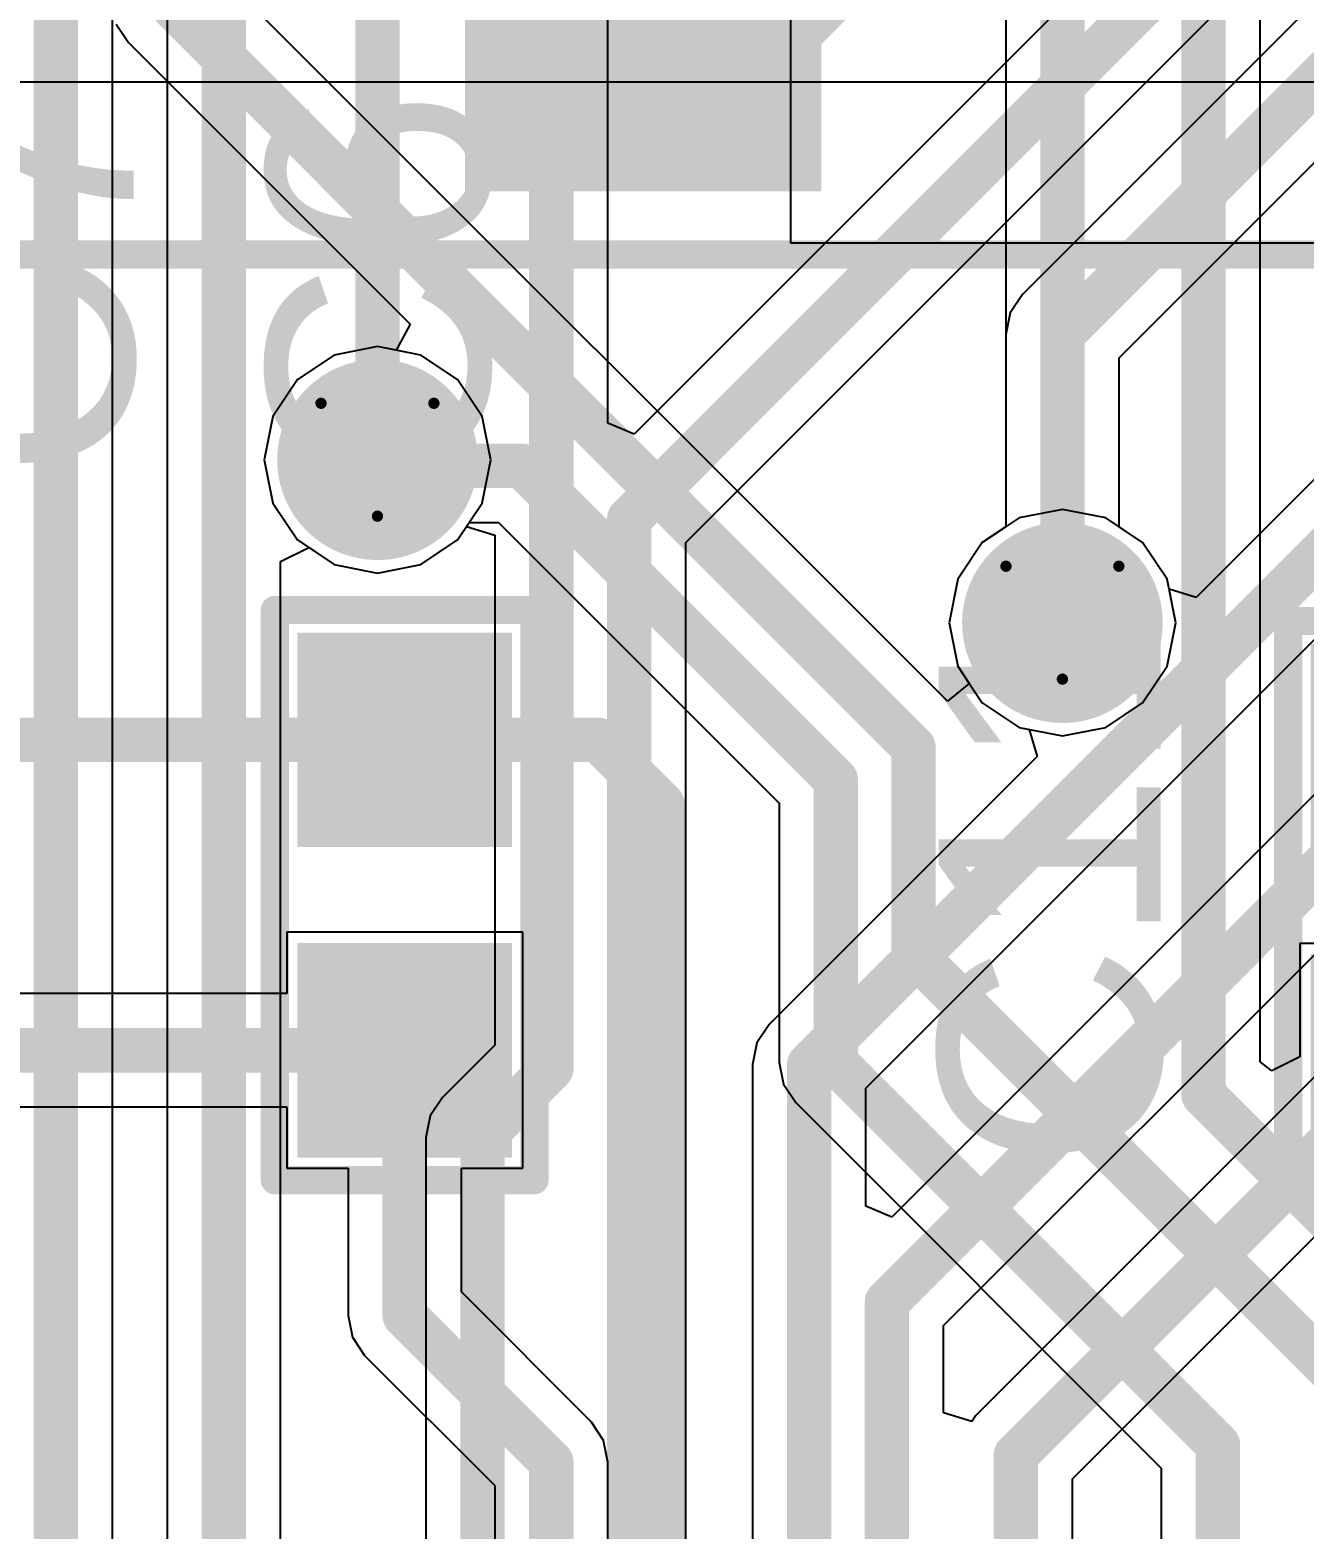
# Model space of a CAD drawing. Header units: inches. Extents: x -3 to 423, y -3 to 110.
# Drawn here: x 38.59 to 44.33, y 55.64 to 62.39 of the extents above; entities that cross this region are included whole.
import ezdxf

# ---------------------------------------------------------------- set-up
doc = ezdxf.new("R2010")
doc.units = ezdxf.units.IN
for name, color, linetype in [('Bottom Layer', 5, 'Continuous'), ('Bottom Overlay', 54, 'Continuous'), ('Bottom Solder', 6, 'Continuous'), ('Drill Drawing', 1, 'Continuous'), ('Mechanical 15', 56, 'Continuous'), ('Mid Layer', 16, 'Continuous'), ('Mid Layer 2', 76, 'Continuous'), ('Top Layer', 1, 'Continuous'), ('Top Overlay', 2, 'Continuous'), ('Top Paste', 8, 'Continuous'), ('Top Solder', 216, 'Continuous'), ('Via Holes', 16, 'Continuous')]:
    doc.layers.add(name, color=color, linetype=linetype)
doc.styles.add('Arial', font='', dxfattribs={"height": 0.2})
doc.styles.get('Arial').set_extended_font_data('Arial')

# ---------------------------------------------------------------- blocks, each defined once
blk = doc.blocks.new('50SVPF68M_B_43')
at = {"layer": 'Bottom Overlay'}
blk.add_lwpolyline([(-3.0899862, -5.226227799999999, 0.127, 0.127, 0), (5.226227799999999, -5.226227799999999, 0.127, 0.127, 0)], format="xyseb", dxfattribs=at)
blk = doc.blocks.new('SOIC8_1_27_5X4MM_56')
at = {"layer": 'Top Layer'}
blk.add_hatch(color=1, dxfattribs=at).paths.add_polyline_path([(1.6050006, -3.39999955), (1.6050006, -1.99999981), (2.2049994, -1.99999981), (2.2049994, -3.39999955)])
at = {"layer": 'Top Paste'}
blk.add_hatch(color=8, dxfattribs=at).paths.add_polyline_path([(1.6050006, -3.39999955), (1.6050006, -1.99999981), (2.2049994, -1.99999981), (2.2049994, -3.39999955)])
at = {"layer": 'Top Solder'}
blk.add_hatch(color=216, dxfattribs=at).paths.add_polyline_path([(1.5034006, -3.501599549999999), (1.5034006, -1.89839981), (2.3065994, -1.89839981), (2.3065994, -3.501599549999999)])
at = {"layer": 'Mechanical 15'}
for p, q in [((2.54, 2.032), (2.54, -2.03564998)), ((2.54, -2.03564998), (-2.54456946, -2.03564998))]:
    blk.add_line(p, q, dxfattribs=at)
blk = doc.blocks.new('0603C_TBD_74')
at = {"layer": 'Top Layer'}
for points in [[(-0.3809999999999999, 0.3809999999999999), (0.3809999999999999, 0.3809999999999999), (0.3809999999999999, -0.3809999999999999), (-0.3809999999999999, -0.3809999999999999)], [(1.016, 0.3809999999999999), (1.778, 0.3809999999999999), (1.778, -0.3809999999999999), (1.016, -0.3809999999999999)]]:
    blk.add_hatch(color=1, dxfattribs=at).paths.add_polyline_path(points)
at = {"layer": 'Top Paste'}
for points in [[(-0.3809999999999999, 0.3809999999999999), (0.3809999999999999, 0.3809999999999999), (0.3809999999999999, -0.3809999999999999), (-0.3809999999999999, -0.3809999999999999)], [(1.016, 0.3809999999999999), (1.778, 0.3809999999999999), (1.778, -0.3809999999999999), (1.016, -0.3809999999999999)]]:
    blk.add_hatch(color=8, dxfattribs=at).paths.add_polyline_path(points)
at = {"layer": 'Top Solder'}
for points in [[(-0.4826, 0.4826), (0.4826, 0.4826), (0.4826, -0.4826), (-0.4826, -0.4826)], [(0.9143999999999999, 0.4826), (1.8796, 0.4826), (1.8796, -0.4826), (0.9143999999999999, -0.4826)]]:
    blk.add_hatch(color=216, dxfattribs=at).paths.add_polyline_path(points)
at = {"layer": 'Top Overlay'}
for points in [[(-0.5841999999999999, -0.5841999999999999, 0.127, 0.127, 0), (-0.5841999999999999, 0.5841999999999999, 0.127, 0.127, 0)], [(1.9812, 0.5841999999999999, 0.127, 0.127, 0), (-0.5841999999999999, 0.5841999999999999, 0.127, 0.127, 0)], [(1.9812, -0.5841999999999999, 0.127, 0.127, 0), (1.9812, 0.5841999999999999, 0.127, 0.127, 0)], [(1.9812, -0.5841999999999999, 0.127, 0.127, 0), (-0.5841999999999999, -0.5841999999999999, 0.127, 0.127, 0)]]:
    blk.add_lwpolyline(points, format="xyseb", dxfattribs=at)
for points in [[(-0.61595, 0.5841999999999999, 0.0635, 0.0635, 1), (-0.5524499999999999, 0.5841999999999999, 0.0635, 0.0635, 1)], [(-0.61595, 0.5841999999999999, 0.0635, 0.0635, 1), (-0.5524499999999999, 0.5841999999999999, 0.0635, 0.0635, 1)], [(1.94945, 0.5841999999999999, 0.0635, 0.0635, 1), (2.01295, 0.5841999999999999, 0.0635, 0.0635, 1)], [(1.94945, 0.5841999999999999, 0.0635, 0.0635, 1), (2.01295, 0.5841999999999999, 0.0635, 0.0635, 1)], [(-0.61595, -0.5841999999999999, 0.0635, 0.0635, 1), (-0.5524499999999999, -0.5841999999999999, 0.0635, 0.0635, 1)], [(-0.61595, -0.5841999999999999, 0.0635, 0.0635, 1), (-0.5524499999999999, -0.5841999999999999, 0.0635, 0.0635, 1)], [(1.94945, -0.5841999999999999, 0.0635, 0.0635, 1), (2.01295, -0.5841999999999999, 0.0635, 0.0635, 1)], [(1.94945, -0.5841999999999999, 0.0635, 0.0635, 1), (2.01295, -0.5841999999999999, 0.0635, 0.0635, 1)]]:
    blk.add_lwpolyline(points, format="xyseb", close=True, dxfattribs=at)
blk = doc.blocks.new('0603C_TBD_79')
at = {"layer": 'Top Layer'}
for points in [[(-0.3809999999999999, 0.3809999999999999), (0.3809999999999999, 0.3809999999999999), (0.3809999999999999, -0.3809999999999999), (-0.3809999999999999, -0.3809999999999999)], [(1.016, 0.3809999999999999), (1.778, 0.3809999999999999), (1.778, -0.3809999999999999), (1.016, -0.3809999999999999)]]:
    blk.add_hatch(color=1, dxfattribs=at).paths.add_polyline_path(points)
at = {"layer": 'Top Paste'}
for points in [[(-0.3809999999999999, 0.3809999999999999), (0.3809999999999999, 0.3809999999999999), (0.3809999999999999, -0.3809999999999999), (-0.3809999999999999, -0.3809999999999999)], [(1.016, 0.3809999999999999), (1.778, 0.3809999999999999), (1.778, -0.3809999999999999), (1.016, -0.3809999999999999)]]:
    blk.add_hatch(color=8, dxfattribs=at).paths.add_polyline_path(points)
at = {"layer": 'Top Solder'}
for points in [[(-0.4826, 0.4826), (0.4826, 0.4826), (0.4826, -0.4826), (-0.4826, -0.4826)], [(0.9143999999999999, 0.4826), (1.8796, 0.4826), (1.8796, -0.4826), (0.9143999999999999, -0.4826)]]:
    blk.add_hatch(color=216, dxfattribs=at).paths.add_polyline_path(points)
at = {"layer": 'Top Overlay'}
for points in [[(-0.5841999999999999, -0.5841999999999999, 0.127, 0.127, 0), (-0.5841999999999999, 0.5841999999999999, 0.127, 0.127, 0)], [(1.9812, 0.5841999999999999, 0.127, 0.127, 0), (-0.5841999999999999, 0.5841999999999999, 0.127, 0.127, 0)], [(1.9812, -0.5841999999999999, 0.127, 0.127, 0), (1.9812, 0.5841999999999999, 0.127, 0.127, 0)], [(1.9812, -0.5841999999999999, 0.127, 0.127, 0), (-0.5841999999999999, -0.5841999999999999, 0.127, 0.127, 0)]]:
    blk.add_lwpolyline(points, format="xyseb", dxfattribs=at)
for points in [[(-0.61595, 0.5841999999999999, 0.0635, 0.0635, 1), (-0.5524499999999999, 0.5841999999999999, 0.0635, 0.0635, 1)], [(-0.61595, 0.5841999999999999, 0.0635, 0.0635, 1), (-0.5524499999999999, 0.5841999999999999, 0.0635, 0.0635, 1)], [(1.94945, 0.5841999999999999, 0.0635, 0.0635, 1), (2.01295, 0.5841999999999999, 0.0635, 0.0635, 1)], [(1.94945, 0.5841999999999999, 0.0635, 0.0635, 1), (2.01295, 0.5841999999999999, 0.0635, 0.0635, 1)], [(-0.61595, -0.5841999999999999, 0.0635, 0.0635, 1), (-0.5524499999999999, -0.5841999999999999, 0.0635, 0.0635, 1)], [(-0.61595, -0.5841999999999999, 0.0635, 0.0635, 1), (-0.5524499999999999, -0.5841999999999999, 0.0635, 0.0635, 1)], [(1.94945, -0.5841999999999999, 0.0635, 0.0635, 1), (2.01295, -0.5841999999999999, 0.0635, 0.0635, 1)], [(1.94945, -0.5841999999999999, 0.0635, 0.0635, 1), (2.01295, -0.5841999999999999, 0.0635, 0.0635, 1)]]:
    blk.add_lwpolyline(points, format="xyseb", close=True, dxfattribs=at)

msp = doc.modelspace()

# ---------------------------------------------------------------- hatches: boundary and pattern name
at = {"layer": 'Bottom Layer'}
h = msp.add_hatch(color=5, dxfattribs=at)
edge = h.paths.add_edge_path()
edge.add_arc((40.1574, 60.46012292), 0.3499993, 0, 360)
h = msp.add_hatch(color=5, dxfattribs=at)
edge = h.paths.add_edge_path()
edge.add_arc((43.23999988, 59.72700018), 0.3499993, 0, 360)
at = {"layer": 'Bottom Solder'}
h = msp.add_hatch(color=6, dxfattribs=at)
edge = h.paths.add_edge_path()
edge.add_arc((40.1574, 60.46012292), 0.4515993, 0, 360)
h = msp.add_hatch(color=6, dxfattribs=at)
edge = h.paths.add_edge_path()
edge.add_arc((43.23999988, 59.72700018), 0.4515993, 0, 360)
at = {"layer": 'Mid Layer'}
h = msp.add_hatch(color=16, dxfattribs=at)
edge = h.paths.add_edge_path()
edge.add_arc((40.1574, 60.46012292), 0.3499993, 0, 360)
h = msp.add_hatch(color=16, dxfattribs=at)
edge = h.paths.add_edge_path()
edge.add_arc((43.23999988, 59.72700018), 0.3499993, 0, 360)
at = {"layer": 'Mid Layer 2'}
h = msp.add_hatch(color=76, dxfattribs=at)
edge = h.paths.add_edge_path()
edge.add_arc((40.1574, 60.46012292), 0.3499993, 0, 360)
h = msp.add_hatch(color=76, dxfattribs=at)
edge = h.paths.add_edge_path()
edge.add_arc((43.23999988, 59.72700018), 0.3499993, 0, 360)
at = {"layer": 'Top Layer'}
h = msp.add_hatch(color=1, dxfattribs=at)
edge = h.paths.add_edge_path()
edge.add_arc((40.1574, 60.46012292), 0.3499993, 0, 360)
h = msp.add_hatch(color=1, dxfattribs=at)
edge = h.paths.add_edge_path()
edge.add_arc((43.23999988, 59.72700018), 0.3499993, 0, 360)
at = {"layer": 'Top Solder'}
h = msp.add_hatch(color=216, dxfattribs=at)
edge = h.paths.add_edge_path()
edge.add_arc((40.1574, 60.46012292), 0.4515993, 0, 360)
h = msp.add_hatch(color=216, dxfattribs=at)
edge = h.paths.add_edge_path()
edge.add_arc((43.23999988, 59.72700018), 0.4515993, 0, 360)
at = {"layer": 'Via Holes'}
h = msp.add_hatch(color=7, dxfattribs=at)
edge = h.paths.add_edge_path()
edge.add_arc((40.1574, 60.46012292), 0.2499995, 0, 360)
h = msp.add_hatch(color=7, dxfattribs=at)
edge = h.paths.add_edge_path()
edge.add_arc((43.23999988, 59.72700018), 0.2499995, 0, 360)

# ---------------------------------------------------------------- linework, layer by layer
at = {"layer": 'Bottom Layer'}
for p, q in [((38.96449662, 51.27960026), (38.96449662, 72.62740618)), ((39.21110268, 71.84600058), (39.21110268, 62.21069854)), ((45.91701256, 64.06124094), (43.05976148, 61.20398732)), ((44.41683268, 63.6802384), (41.31222878, 60.57563449999999)), ((43.4948965, 60.91816874), (46.20283368, 63.62610338)), ((41.54489531999999, 60.08734743999999), (44.77730948, 63.31976159999999)), ((48.41395956, 62.99444094), (42.472229, 57.05270784)), ((41.19489602, 60.6242374), (41.19489602, 62.88161922)), ((42.70489554, 56.56442077999999), (48.69978068, 62.55930338)), ((39.21110268, 62.21069854), (39.21110268, 61.04107934)), ((48.43976088, 61.75023718), (42.84975936, 56.16023566)), ((43.28489438, 55.87441708), (48.72557946, 61.31510216)), ((45.26190338, 61.26085283999999), (43.84144139999999, 59.84039086)), ((43.05976148, 61.20398732), (43.00450632, 61.12129508)), ((43.00450632, 61.12129508), (42.98510326, 61.02374891999999)), ((39.21110268, 61.04107934), (39.21110268, 50.1215787)), ((42.98510326, 61.02374891999999), (42.98510326, 60.15802802)), ((42.35489624, 57.63289209999999), (45.6970384, 60.97503425999999)), ((43.4948965, 60.15802802), (43.4948965, 60.91816874)), ((41.31222878, 60.57563449999999), (41.19489602, 60.6242374)), ((40.51787934, 60.09964357999999), (40.55810278, 60.15984157999999)), ((40.55810278, 60.15984157999999), (40.68510277999999, 60.12131486)), ((42.98510326, 60.15802802), (42.87952053999999, 60.08747952)), ((43.60047922, 60.08747952), (43.4948965, 60.15802802)), ((40.35248978, 59.98913326), (40.51787934, 60.09964357999999)), ((40.68510277999999, 60.12131486), (40.68510277999999, 57.82543171999999)), ((41.54489531999999, 52.21094713999999), (41.54489531999999, 60.08734743999999)), ((42.87952053999999, 60.08747952), (42.76901022, 59.92208995999999)), ((43.71098954, 59.92208995999999), (43.60047922, 60.08747952)), ((39.72089592, 60.00222695999999), (39.84789592, 60.06558217999999)), ((39.72089592, 50.01599852), (39.72089592, 60.00222695999999)), ((39.84789592, 60.06558217999999), (39.96231022, 59.98913326)), ((39.96231022, 59.98913326), (40.1574, 59.95032713999999)), ((40.1574, 59.95032713999999), (40.35248978, 59.98913326)), ((42.76901022, 59.92208995999999), (42.7302041, 59.72700018)), ((43.71990748, 59.87725642), (43.71098954, 59.92208995999999)), ((43.84144139999999, 59.84039086), (43.71990748, 59.87725642)), ((42.7302041, 59.72700018), (42.76901022, 59.5319104)), ((42.76901022, 59.5319104), (42.87952053999999, 59.36652084)), ((42.87952053999999, 59.36652084), (43.0449101, 59.25601052)), ((43.0449101, 59.25601052), (43.08974364, 59.24709257999999)), ((43.08974364, 59.24709257999999), (43.1266092, 59.12555866)), ((43.1266092, 59.12555866), (41.91976122, 57.91871068)), ((41.91976122, 57.91871068), (41.86450606, 57.83601843999999)), ((40.68510277999999, 57.82543171999999), (40.44976162, 57.59008802)), ((41.86450606, 57.83601843999999), (41.845103, 57.73847228)), ((41.845103, 57.73847228), (41.845103, 52.07771905999999)), ((40.44976162, 57.59008802), (40.39450646, 57.50739578)), ((42.35489624, 57.10131074), (42.35489624, 57.63289209999999)), ((40.39450646, 57.50739578), (40.3751034, 57.40984962)), ((40.3751034, 57.40984962), (40.3751034, 51.61102708)), ((42.472229, 57.05270784), (42.35489624, 57.10131074)), ((42.70489554, 56.17202888), (42.70489554, 56.56442077999999)), ((42.83189554, 56.13350216), (42.70489554, 56.17202888)), ((42.84975936, 56.16023566), (42.83189554, 56.13350216)), ((43.28489438, 51.5526274), (43.28489438, 55.87441708))]:
    msp.add_line(p, q, dxfattribs=at)
for points in [[(38.7096, 51.27960026, 0.1999996, 0.1999996, 0), (38.7096, 72.89040032, 0.1999996, 0.1999996, 0)], [(39.4659993, 62.21069854, 0.1999996, 0.1999996, 0), (39.4659993, 71.84600058, 0.1999996, 0.1999996, 0)], [(43.23999988, 61.02374891999999, 0.1999996, 0.1999996, 0), (46.09725096, 63.881, 0.1999996, 0.1999996, 0)], [(41.2899987, 60.19292762, 0.1999996, 0.1999996, 0), (44.59707108, 63.5, 0.1999996, 0.1999996, 0)], [(40.1574, 61.23239213999999, 0.1999996, 0.1999996, 0), (40.1574, 63.3476, 0.1999996, 0.1999996, 0)], [(40.9399994, 57.719849, 0.1999996, 0.1999996, 0), (40.9399994, 62.9871994, 0.1999996, 0.1999996, 0)], [(42.44999892, 56.67000096, 0.1999996, 0.1999996, 0), (48.59419796, 62.81419999999999, 0.1999996, 0.1999996, 0)], [(39.4659993, 61.04107934, 0.1999996, 0.1999996, 0), (39.4659993, 62.21069854, 0.1999996, 0.1999996, 0)], [(43.02999776, 55.97999726, 0.1999996, 0.1999996, 0), (48.61999927999999, 61.56999878, 0.1999996, 0.1999996, 0)], [(40.15739746, 60.46012545999999, 0.1999996, 0.1999996, 0), (40.15739746, 61.23239213999999, 0.1999996, 0.1999996, 0)], [(40.15739746, 61.2323896, 0.1999996, 0.1999996, 0), (40.1574, 61.23239213999999, 0.1999996, 0.1999996, 0)], [(42.09999962, 57.73847228, 0.1999996, 0.1999996, 0), (45.5168, 61.15527265999999, 0.1999996, 0.1999996, 0)], [(39.4659993, 50.01599852, 0.1999996, 0.1999996, 0), (39.4659993, 61.04107934, 0.1999996, 0.1999996, 0)], [(43.23999988, 59.72700018, 0.1999996, 0.1999996, 0), (43.23999988, 61.02374891999999, 0.1999996, 0.1999996, 0)], [(40.15739746, 60.46012545999999, 0.1999996, 0.1999996, 0), (40.1574, 60.46012292, 0.1999996, 0.1999996, 0)], [(41.2899987, 51.7799193, 0.1999996, 0.1999996, 0), (41.2899987, 60.19292762, 0.1999996, 0.1999996, 0)], [(40.63000002, 57.40984962, 0.1999996, 0.1999996, 0), (40.9399994, 57.719849, 0.1999996, 0.1999996, 0)], [(42.09999962, 50.90998199999999, 0.1999996, 0.1999996, 0), (42.09999962, 57.73847228, 0.1999996, 0.1999996, 0)], [(40.63000002, 51.17999924, 0.1999996, 0.1999996, 0), (40.63000002, 57.40984962, 0.1999996, 0.1999996, 0)], [(42.44999892, 48.36999978, 0.1999996, 0.1999996, 0), (42.44999892, 56.67000096, 0.1999996, 0.1999996, 0)], [(43.02999776, 46.92999758, 0.1999996, 0.1999996, 0), (43.02999776, 55.97999726, 0.1999996, 0.1999996, 0)]]:
    msp.add_lwpolyline(points, format="xyseb", dxfattribs=at)
for points in [[(39.4159994, 62.21069854, 0.0999998, 0.0999998, 1), (39.5159992, 62.21069854, 0.0999998, 0.0999998, 1)], [(39.4159994, 62.21069854, 0.0999998, 0.0999998, 1), (39.5159992, 62.21069854, 0.0999998, 0.0999998, 1)], [(40.10739756, 61.23239213999999, 0.0999998, 0.0999998, 1), (40.20739735999999, 61.23239213999999, 0.0999998, 0.0999998, 1)], [(40.10739756, 61.2323896, 0.0999998, 0.0999998, 1), (40.20739735999999, 61.2323896, 0.0999998, 0.0999998, 1)], [(40.10740009999999, 61.23239213999999, 0.0999998, 0.0999998, 1), (40.2073999, 61.23239213999999, 0.0999998, 0.0999998, 1)], [(40.10740009999999, 61.23239213999999, 0.0999998, 0.0999998, 1), (40.2073999, 61.23239213999999, 0.0999998, 0.0999998, 1)], [(39.4159994, 61.04107934, 0.0999998, 0.0999998, 1), (39.5159992, 61.04107934, 0.0999998, 0.0999998, 1)], [(39.4159994, 61.04107934, 0.0999998, 0.0999998, 1), (39.5159992, 61.04107934, 0.0999998, 0.0999998, 1)], [(43.18999998, 61.02374891999999, 0.0999998, 0.0999998, 1), (43.28999978, 61.02374891999999, 0.0999998, 0.0999998, 1)], [(43.18999998, 61.02374891999999, 0.0999998, 0.0999998, 1), (43.28999978, 61.02374891999999, 0.0999998, 0.0999998, 1)], [(40.10739756, 60.46012545999999, 0.0999998, 0.0999998, 1), (40.20739735999999, 60.46012545999999, 0.0999998, 0.0999998, 1)], [(40.10739756, 60.46012545999999, 0.0999998, 0.0999998, 1), (40.20739735999999, 60.46012545999999, 0.0999998, 0.0999998, 1)], [(40.10740009999999, 60.46012292, 0.0999998, 0.0999998, 1), (40.2073999, 60.46012292, 0.0999998, 0.0999998, 1)], [(41.2399988, 60.19292762, 0.0999998, 0.0999998, 1), (41.33999859999999, 60.19292762, 0.0999998, 0.0999998, 1)], [(41.2399988, 60.19292762, 0.0999998, 0.0999998, 1), (41.33999859999999, 60.19292762, 0.0999998, 0.0999998, 1)], [(43.18999998, 59.72700018, 0.0999998, 0.0999998, 1), (43.28999978, 59.72700018, 0.0999998, 0.0999998, 1)], [(40.8899995, 57.719849, 0.0999998, 0.0999998, 1), (40.98999929999999, 57.719849, 0.0999998, 0.0999998, 1)], [(40.8899995, 57.719849, 0.0999998, 0.0999998, 1), (40.98999929999999, 57.719849, 0.0999998, 0.0999998, 1)], [(42.04999972, 57.73847228, 0.0999998, 0.0999998, 1), (42.14999952, 57.73847228, 0.0999998, 0.0999998, 1)], [(42.04999972, 57.73847228, 0.0999998, 0.0999998, 1), (42.14999952, 57.73847228, 0.0999998, 0.0999998, 1)], [(40.58000012, 57.40984962, 0.0999998, 0.0999998, 1), (40.67999992, 57.40984962, 0.0999998, 0.0999998, 1)], [(40.58000012, 57.40984962, 0.0999998, 0.0999998, 1), (40.67999992, 57.40984962, 0.0999998, 0.0999998, 1)], [(42.39999902, 56.67000096, 0.0999998, 0.0999998, 1), (42.49999881999999, 56.67000096, 0.0999998, 0.0999998, 1)], [(42.39999902, 56.67000096, 0.0999998, 0.0999998, 1), (42.49999881999999, 56.67000096, 0.0999998, 0.0999998, 1)], [(42.97999786, 55.97999726, 0.0999998, 0.0999998, 1), (43.07999766, 55.97999726, 0.0999998, 0.0999998, 1)], [(42.97999786, 55.97999726, 0.0999998, 0.0999998, 1), (43.07999766, 55.97999726, 0.0999998, 0.0999998, 1)]]:
    msp.add_lwpolyline(points, format="xyseb", close=True, dxfattribs=at)
at = {"layer": 'Drill Drawing'}
for points in [[(39.9034, 60.71412291999999, 0.0508, 0.0508, 0), (40.4114, 60.71412291999999, 0.0508, 0.0508, 0)], [(39.9034, 60.71412291999999, 0.0508, 0.0508, 0), (40.1574, 60.20612291999999, 0.0508, 0.0508, 0)], [(40.1574, 60.20612291999999, 0.0508, 0.0508, 0), (40.4114, 60.71412291999999, 0.0508, 0.0508, 0)], [(42.98599988, 59.98100018, 0.0508, 0.0508, 0), (43.49399988, 59.98100018, 0.0508, 0.0508, 0)], [(42.98599988, 59.98100018, 0.0508, 0.0508, 0), (43.23999988, 59.47300018, 0.0508, 0.0508, 0)], [(43.23999988, 59.47300018, 0.0508, 0.0508, 0), (43.49399988, 59.98100018, 0.0508, 0.0508, 0)]]:
    msp.add_lwpolyline(points, format="xyseb", dxfattribs=at)
for points in [[(39.8907, 60.71412291999999, 0.0254, 0.0254, 1), (39.91609999999999, 60.71412291999999, 0.0254, 0.0254, 1)], [(39.8907, 60.71412291999999, 0.0254, 0.0254, 1), (39.91609999999999, 60.71412291999999, 0.0254, 0.0254, 1)], [(40.3987, 60.71412291999999, 0.0254, 0.0254, 1), (40.4241, 60.71412291999999, 0.0254, 0.0254, 1)], [(40.3987, 60.71412291999999, 0.0254, 0.0254, 1), (40.4241, 60.71412291999999, 0.0254, 0.0254, 1)], [(40.1447, 60.20612291999999, 0.0254, 0.0254, 1), (40.1701, 60.20612291999999, 0.0254, 0.0254, 1)], [(40.1447, 60.20612291999999, 0.0254, 0.0254, 1), (40.1701, 60.20612291999999, 0.0254, 0.0254, 1)], [(42.97329988, 59.98100018, 0.0254, 0.0254, 1), (42.99869988, 59.98100018, 0.0254, 0.0254, 1)], [(42.97329988, 59.98100018, 0.0254, 0.0254, 1), (42.99869988, 59.98100018, 0.0254, 0.0254, 1)], [(43.48129987999999, 59.98100018, 0.0254, 0.0254, 1), (43.50669988, 59.98100018, 0.0254, 0.0254, 1)], [(43.48129987999999, 59.98100018, 0.0254, 0.0254, 1), (43.50669988, 59.98100018, 0.0254, 0.0254, 1)], [(43.22729988, 59.47300018, 0.0254, 0.0254, 1), (43.25269987999999, 59.47300018, 0.0254, 0.0254, 1)], [(43.22729988, 59.47300018, 0.0254, 0.0254, 1), (43.25269987999999, 59.47300018, 0.0254, 0.0254, 1)]]:
    msp.add_lwpolyline(points, format="xyseb", close=True, dxfattribs=at)
at = {"layer": 'Mid Layer'}
for p, q in [((40.1574, 60.96991869999999), (39.96231022, 60.93111258)), ((40.35248978, 60.93111258), (40.1574, 60.96991869999999)), ((39.96231022, 60.93111258), (39.79692066, 60.82060225999999)), ((40.51787934, 60.82060225999999), (40.35248978, 60.93111258)), ((39.79692066, 60.82060225999999), (39.68641034, 60.65521269999999)), ((40.62838966, 60.65521269999999), (40.51787934, 60.82060225999999)), ((39.68641034, 60.65521269999999), (39.64760422, 60.46012292)), ((40.66719578, 60.46012292), (40.62838966, 60.65521269999999)), ((39.64760422, 60.46012292), (39.68641034, 60.26503313999999)), ((40.62838966, 60.26503313999999), (40.66719578, 60.46012292)), ((39.68641034, 60.26503313999999), (39.79692066, 60.09964357999999)), ((40.51787934, 60.09964357999999), (40.62838966, 60.26503313999999)), ((43.23999988, 60.23679596), (43.0449101, 60.19798983999999)), ((43.43508966, 60.19798983999999), (43.23999988, 60.23679596)), ((43.0449101, 60.19798983999999), (42.87952053999999, 60.08747952)), ((43.60047922, 60.08747952), (43.43508966, 60.19798983999999)), ((39.79692066, 60.09964357999999), (39.96231022, 59.98913326)), ((40.35248978, 59.98913326), (40.51787934, 60.09964357999999)), ((42.87952053999999, 60.08747952), (42.76901022, 59.92208995999999)), ((43.71098954, 59.92208995999999), (43.60047922, 60.08747952)), ((39.96231022, 59.98913326), (40.1574, 59.95032713999999)), ((40.1574, 59.95032713999999), (40.35248978, 59.98913326)), ((42.76901022, 59.92208995999999), (42.7302041, 59.72700018)), ((43.74979566, 59.72700018), (43.71098954, 59.92208995999999)), ((42.7302041, 59.72700018), (42.76901022, 59.5319104)), ((43.71098954, 59.5319104), (43.74979566, 59.72700018)), ((42.76901022, 59.5319104), (42.87952053999999, 59.36652084)), ((43.60047922, 59.36652084), (43.71098954, 59.5319104)), ((42.87952053999999, 59.36652084), (43.0449101, 59.25601052)), ((43.43508966, 59.25601052), (43.60047922, 59.36652084)), ((43.0449101, 59.25601052), (43.23999988, 59.2172044)), ((43.23999988, 59.2172044), (43.43508966, 59.25601052))]:
    msp.add_line(p, q, dxfattribs=at)
at = {"layer": 'Mid Layer 2'}
for p, q in [((37.24001188, 62.16054369999999), (44.93350932, 62.16054369999999)), ((40.1574, 60.96991869999999), (39.96231022, 60.93111258)), ((40.35248978, 60.93111258), (40.1574, 60.96991869999999)), ((39.96231022, 60.93111258), (39.79692066, 60.82060225999999)), ((40.51787934, 60.82060225999999), (40.35248978, 60.93111258)), ((39.79692066, 60.82060225999999), (39.68641034, 60.65521269999999)), ((40.62838966, 60.65521269999999), (40.51787934, 60.82060225999999)), ((39.68641034, 60.65521269999999), (39.64760422, 60.46012292)), ((40.66719578, 60.46012292), (40.62838966, 60.65521269999999)), ((39.64760422, 60.46012292), (39.68641034, 60.26503313999999)), ((40.62838966, 60.26503313999999), (40.66719578, 60.46012292)), ((39.68641034, 60.26503313999999), (39.79692066, 60.09964357999999)), ((40.51787934, 60.09964357999999), (40.62838966, 60.26503313999999)), ((39.79692066, 60.09964357999999), (39.96231022, 59.98913326)), ((40.35248978, 59.98913326), (40.51787934, 60.09964357999999)), ((39.96231022, 59.98913326), (40.1574, 59.95032713999999)), ((40.1574, 59.95032713999999), (40.35248978, 59.98913326))]:
    msp.add_line(p, q, dxfattribs=at)
at = {"layer": 'Top Layer'}
for p, q in [((42.72238598, 59.37309435999999), (39.47249662, 62.62298118)), ((42.98510326, 62.5919627), (42.98510326, 60.15802802)), ((44.12989396, 57.75054998), (44.12989396, 62.62640764)), ((38.98210644, 62.41985483999999), (39.0373616, 62.3371626)), ((39.0373616, 62.3371626), (40.30434408, 61.07017758)), ((40.30434408, 61.07017758), (40.24178387999999, 60.95313437999999)), ((40.1574, 60.96991869999999), (39.96231022, 60.93111258)), ((40.24178387999999, 60.95313437999999), (40.1574, 60.96991869999999)), ((39.96231022, 60.93111258), (39.79692066, 60.82060225999999)), ((39.79692066, 60.82060225999999), (39.68641034, 60.65521269999999)), ((39.68641034, 60.65521269999999), (39.64760422, 60.46012292)), ((39.64760422, 60.46012292), (39.68641034, 60.26503313999999)), ((39.68641034, 60.26503313999999), (39.79692066, 60.09964357999999)), ((40.51787934, 60.09964357999999), (40.57005602, 60.1777308)), ((40.57005602, 60.1777308), (40.70182106, 60.1777308)), ((40.70182106, 60.1777308), (41.96510276, 58.91444909999999)), ((42.98510326, 60.15802802), (42.87952053999999, 60.08747952)), ((39.79692066, 60.09964357999999), (39.96231022, 59.98913326)), ((40.35248978, 59.98913326), (40.51787934, 60.09964357999999)), ((42.87952053999999, 60.08747952), (42.76901022, 59.92208995999999)), ((39.96231022, 59.98913326), (40.1574, 59.95032713999999)), ((40.1574, 59.95032713999999), (40.35248978, 59.98913326)), ((42.76901022, 59.92208995999999), (42.7302041, 59.72700018)), ((42.7302041, 59.72700018), (42.76901022, 59.5319104)), ((42.76901022, 59.5319104), (42.8210345, 59.45405177999999)), ((42.8210345, 59.45405177999999), (42.72238598, 59.37309435999999)), ((41.96510276, 58.91444909999999), (41.96510276, 57.74785757999999)), ((40.81099026, 58.33400068), (39.74899086, 58.33400068)), ((39.74899086, 58.33400068), (39.74899086, 58.0578976)), ((40.81099026, 57.27200128), (40.81099026, 58.33400068)), ((45.37099638, 58.2841227), (44.30899698, 58.2841227)), ((44.30899698, 58.2841227), (44.30899698, 57.77299341999999)), ((39.74899086, 58.0578976), (38.46098988, 58.0578976)), ((44.30899698, 57.77299341999999), (44.18199698, 57.7104637)), ((41.96510276, 57.74785757999999), (41.98450582, 57.65031141999999)), ((44.18199698, 57.7104637), (44.12989396, 57.75054998)), ((41.98450582, 57.65031141999999), (42.03976098, 57.56761918)), ((38.46098988, 57.54810435999999), (39.74899086, 57.54810435999999)), ((39.74899086, 57.54810435999999), (39.74899086, 57.27200128)), ((42.03976098, 57.56761918), (43.68498756, 55.92239259999999)), ((39.74899086, 57.27200128), (40.02509394, 57.27200128)), ((40.02509394, 57.27200128), (40.02509394, 56.60989948)), ((40.53488718, 56.71547965999999), (40.53488718, 57.27200128)), ((40.53488718, 57.27200128), (40.81099026, 57.27200128)), ((41.12012858, 56.13023825999999), (40.53488718, 56.71547965999999)), ((40.02509394, 56.60989948), (40.04449699999999, 56.51235332)), ((40.04449699999999, 56.51235332), (40.09975215999999, 56.42966108)), ((40.09975215999999, 56.42966108), (40.68499356, 55.84441967999999)), ((41.17538374, 56.04754602), (41.12012858, 56.13023825999999)), ((41.1947868, 55.94999986), (41.17538374, 56.04754602)), ((41.1947868, 55.27999866), (41.1947868, 55.94999986)), ((43.68498756, 55.92239259999999), (43.68498756, 55.27999866)), ((40.68499356, 55.84441967999999), (40.68499356, 55.27999866))]:
    msp.add_line(p, q, dxfattribs=at)
for points in [[(41.75301276, 62.07000031999999, 0.1999996, 0.1999996, 0), (43.19580134, 63.5127889, 0.1999996, 0.1999996, 0)], [(43.87499733999999, 57.60257212, 0.1999996, 0.1999996, 0), (43.87499733999999, 62.73198781999999, 0.1999996, 0.1999996, 0)], [(43.23999988, 59.72700018, 0.1999996, 0.1999996, 0), (43.23999988, 62.5919627, 0.1999996, 0.1999996, 0)], [(39.2176, 62.51740099999999, 0.1999996, 0.1999996, 0), (42.56999868, 59.16500232, 0.1999996, 0.1999996, 0)], [(41.35301102, 62.07000031999999, 0.1999996, 0.1999996, 0), (41.75301276, 62.07000031999999, 0.1999996, 0.1999996, 0)], [(40.1574, 60.46012292, 0.1999996, 0.1999996, 0), (40.1848955, 60.43262742, 0.1999996, 0.1999996, 0)], [(40.1848955, 60.43262742, 0.1999996, 0.1999996, 0), (40.80740124, 60.43262742, 0.1999996, 0.1999996, 0)], [(40.80740124, 60.43262742, 0.1999996, 0.1999996, 0), (42.21999938, 59.02002928, 0.1999996, 0.1999996, 0)], [(37.93998762, 59.20000098, 0.1999996, 0.1999996, 0), (40.27999055999999, 59.20000098, 0.1999996, 0.1999996, 0)], [(40.27999055999999, 59.20000098, 0.1999996, 0.1999996, 0), (41.14999898, 59.20000098, 0.1999996, 0.1999996, 0)], [(41.14999898, 59.20000098, 0.1999996, 0.1999996, 0), (41.43991457999999, 58.91008538, 0.1999996, 0.1999996, 0)], [(42.56999868, 58.23852716, 0.1999996, 0.1999996, 0), (42.56999868, 59.16500232, 0.1999996, 0.1999996, 0)], [(42.21999938, 57.74785757999999, 0.1999996, 0.1999996, 0), (42.21999938, 59.02002928, 0.1999996, 0.1999996, 0)], [(41.43991457999999, 54.53000015999999, 0.1999996, 0.1999996, 0), (41.43991457999999, 58.91008538, 0.1999996, 0.1999996, 0)], [(42.56999868, 58.23852716, 0.1999996, 0.1999996, 0), (44.93988218, 55.86864366, 0.1999996, 0.1999996, 0)], [(37.93998762, 57.80300098, 0.1999996, 0.1999996, 0), (40.27999055999999, 57.80300098, 0.1999996, 0.1999996, 0)], [(40.27999055999999, 56.60989948, 0.1999996, 0.1999996, 0), (40.27999055999999, 57.80300098, 0.1999996, 0.1999996, 0)], [(42.21999938, 57.74785757999999, 0.1999996, 0.1999996, 0), (43.93988418, 56.02797278, 0.1999996, 0.1999996, 0)], [(43.87499733999999, 57.60257212, 0.1999996, 0.1999996, 0), (45.25149446, 56.22607499999999, 0.1999996, 0.1999996, 0)], [(40.27999055999999, 56.60989948, 0.1999996, 0.1999996, 0), (40.93989018, 55.94999986, 0.1999996, 0.1999996, 0)], [(43.93988418, 54.53000015999999, 0.1999996, 0.1999996, 0), (43.93988418, 56.02797278, 0.1999996, 0.1999996, 0)], [(40.93989018, 54.53000015999999, 0.1999996, 0.1999996, 0), (40.93989018, 55.94999986, 0.1999996, 0.1999996, 0)]]:
    msp.add_lwpolyline(points, format="xyseb", dxfattribs=at)
for points in [[(41.30301111999999, 62.07000031999999, 0.0999998, 0.0999998, 1), (41.40301092, 62.07000031999999, 0.0999998, 0.0999998, 1)], [(41.70301285999999, 62.07000031999999, 0.0999998, 0.0999998, 1), (41.80301266, 62.07000031999999, 0.0999998, 0.0999998, 1)], [(41.70301285999999, 62.07000031999999, 0.0999998, 0.0999998, 1), (41.80301266, 62.07000031999999, 0.0999998, 0.0999998, 1)], [(40.10740009999999, 60.46012292, 0.0999998, 0.0999998, 1), (40.2073999, 60.46012292, 0.0999998, 0.0999998, 1)], [(40.1348956, 60.43262742, 0.0999998, 0.0999998, 1), (40.2348954, 60.43262742, 0.0999998, 0.0999998, 1)], [(40.1348956, 60.43262742, 0.0999998, 0.0999998, 1), (40.2348954, 60.43262742, 0.0999998, 0.0999998, 1)], [(40.75740134, 60.43262742, 0.0999998, 0.0999998, 1), (40.85740113999999, 60.43262742, 0.0999998, 0.0999998, 1)], [(40.75740134, 60.43262742, 0.0999998, 0.0999998, 1), (40.85740113999999, 60.43262742, 0.0999998, 0.0999998, 1)], [(43.18999998, 59.72700018, 0.0999998, 0.0999998, 1), (43.28999978, 59.72700018, 0.0999998, 0.0999998, 1)], [(40.22999066, 59.20000098, 0.0999998, 0.0999998, 1), (40.32999046, 59.20000098, 0.0999998, 0.0999998, 1)], [(40.22999066, 59.20000098, 0.0999998, 0.0999998, 1), (40.32999046, 59.20000098, 0.0999998, 0.0999998, 1)], [(41.09999908, 59.20000098, 0.0999998, 0.0999998, 1), (41.19999888, 59.20000098, 0.0999998, 0.0999998, 1)], [(41.09999908, 59.20000098, 0.0999998, 0.0999998, 1), (41.19999888, 59.20000098, 0.0999998, 0.0999998, 1)], [(42.51999877999999, 59.16500232, 0.0999998, 0.0999998, 1), (42.61999858, 59.16500232, 0.0999998, 0.0999998, 1)], [(42.51999877999999, 59.16500232, 0.0999998, 0.0999998, 1), (42.61999858, 59.16500232, 0.0999998, 0.0999998, 1)], [(42.16999947999999, 59.02002928, 0.0999998, 0.0999998, 1), (42.26999928, 59.02002928, 0.0999998, 0.0999998, 1)], [(42.16999947999999, 59.02002928, 0.0999998, 0.0999998, 1), (42.26999928, 59.02002928, 0.0999998, 0.0999998, 1)], [(41.38991468, 58.91008538, 0.0999998, 0.0999998, 1), (41.48991448, 58.91008538, 0.0999998, 0.0999998, 1)], [(41.38991468, 58.91008538, 0.0999998, 0.0999998, 1), (41.48991448, 58.91008538, 0.0999998, 0.0999998, 1)], [(42.51999877999999, 58.23852716, 0.0999998, 0.0999998, 1), (42.61999858, 58.23852716, 0.0999998, 0.0999998, 1)], [(42.51999877999999, 58.23852716, 0.0999998, 0.0999998, 1), (42.61999858, 58.23852716, 0.0999998, 0.0999998, 1)], [(40.22999066, 57.80300098, 0.0999998, 0.0999998, 1), (40.32999046, 57.80300098, 0.0999998, 0.0999998, 1)], [(40.22999066, 57.80300098, 0.0999998, 0.0999998, 1), (40.32999046, 57.80300098, 0.0999998, 0.0999998, 1)], [(42.16999947999999, 57.74785757999999, 0.0999998, 0.0999998, 1), (42.26999928, 57.74785757999999, 0.0999998, 0.0999998, 1)], [(42.16999947999999, 57.74785757999999, 0.0999998, 0.0999998, 1), (42.26999928, 57.74785757999999, 0.0999998, 0.0999998, 1)], [(43.82499744, 57.60257212, 0.0999998, 0.0999998, 1), (43.92499724, 57.60257212, 0.0999998, 0.0999998, 1)], [(43.82499744, 57.60257212, 0.0999998, 0.0999998, 1), (43.92499724, 57.60257212, 0.0999998, 0.0999998, 1)], [(40.22999066, 56.60989948, 0.0999998, 0.0999998, 1), (40.32999046, 56.60989948, 0.0999998, 0.0999998, 1)], [(40.22999066, 56.60989948, 0.0999998, 0.0999998, 1), (40.32999046, 56.60989948, 0.0999998, 0.0999998, 1)], [(43.88988428, 56.02797278, 0.0999998, 0.0999998, 1), (43.98988408, 56.02797278, 0.0999998, 0.0999998, 1)], [(43.88988428, 56.02797278, 0.0999998, 0.0999998, 1), (43.98988408, 56.02797278, 0.0999998, 0.0999998, 1)], [(40.88989028, 55.94999986, 0.0999998, 0.0999998, 1), (40.98989008, 55.94999986, 0.0999998, 0.0999998, 1)], [(40.88989028, 55.94999986, 0.0999998, 0.0999998, 1), (40.98989008, 55.94999986, 0.0999998, 0.0999998, 1)]]:
    msp.add_lwpolyline(points, format="xyseb", close=True, dxfattribs=at)

# ---------------------------------------------------------------- block references
msp.add_blockref('50SVPF68M_B_43', (39.43989318, 66.60988456))
at = {"rotation": 270}
for name, p in [('SOIC8_1_27_5X4MM_56', (44.0530107, 63.97500031999999)), ('0603C_TBD_74', (40.27999055999999, 59.20000098)), ('0603C_TBD_79', (44.83999668, 59.150123))]:
    msp.add_blockref(name, p, dxfattribs=at)

# ---------------------------------------------------------------- texts
at = {"layer": 'Top Overlay', "style": 'Arial'}
for s, p in [('C7', (39.06000062, 60.3747967)), ('C6', (40.65999996, 60.34000124)), ('C11', (43.68235104, 57.26857227999999))]:
    msp.add_text(s, height=1.00000054, rotation=90, dxfattribs=at).set_placement(p)

doc.saveas('drawing.dxf')
